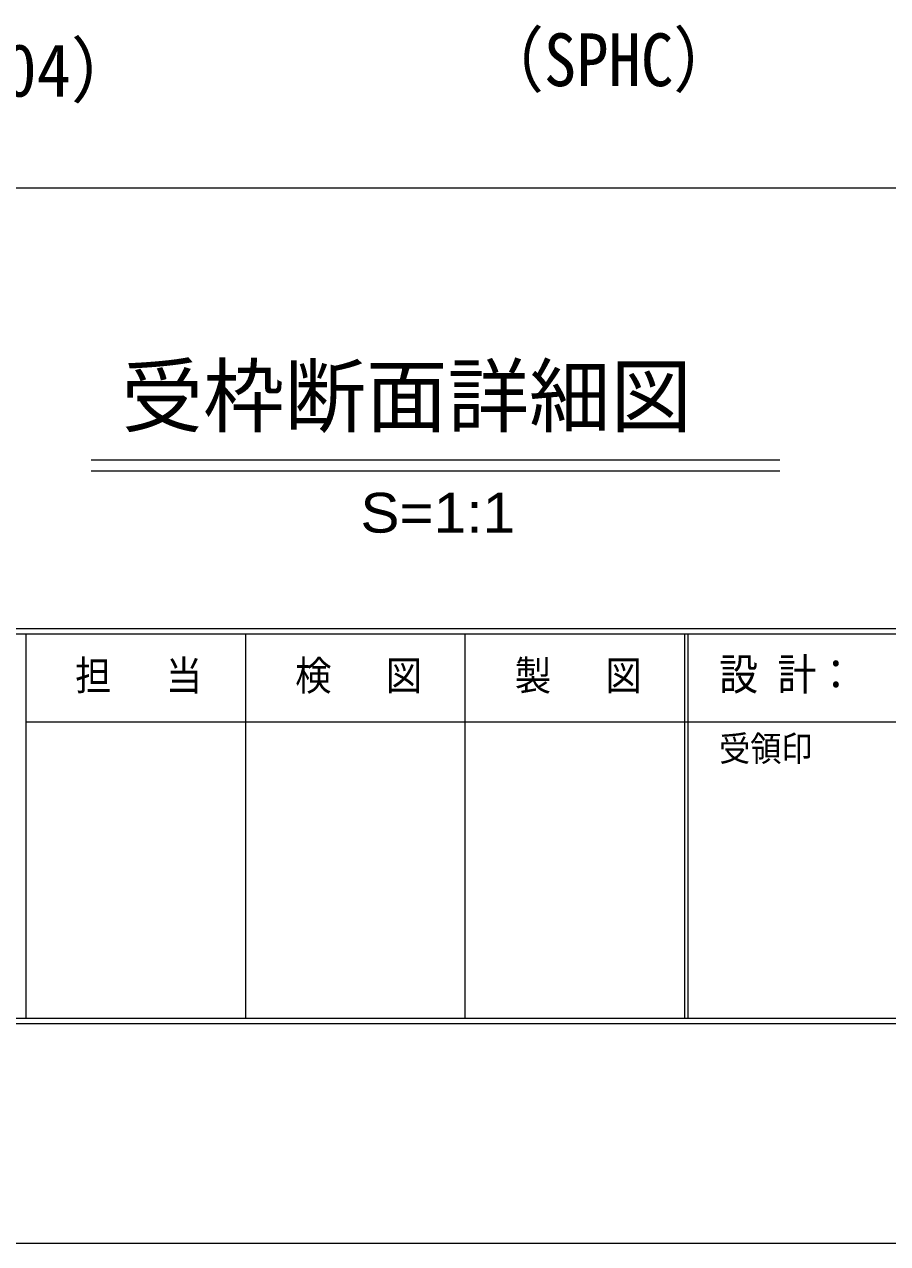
# Model space of a CAD drawing. Units: millimetres, scale not verified. Extents: x -1050 to 1050, y -742 to 742.
# Drawn here: x 115.9 to 312.4, y -742.5 to -464.9 of the extents above; entities that cross this region are included whole.
import ezdxf
from ezdxf.enums import TextEntityAlignment as Align

# ---------------------------------------------------------------- set-up
doc = ezdxf.new("R2010")
doc.units = ezdxf.units.MM
doc.header["$LTSCALE"] = 5
for name, color, linetype, lineweight in [('0-0_7-図\u3000枠', 4, 'Continuous', 9), ('0-1_寸法注釈', 2, 'Continuous', 9), ('0-5_DEFPOINTS', 134, 'Continuous', 9), ('0-8_アンカー', 7, 'Continuous', 9)]:
    doc.layers.add(name, color=color, linetype=linetype, lineweight=lineweight)
doc.styles.add('HG丸ｺﾞｼｯｸM-PRO', font='')
doc.styles.add('ＭＳ ゴシック', font='')
doc.styles.get('HG丸ｺﾞｼｯｸM-PRO').set_extended_font_data('HG丸ｺﾞｼｯｸM-PRO')
doc.styles.get('ＭＳ ゴシック').set_extended_font_data('MS Gothic')

# ---------------------------------------------------------------- blocks, each defined once
blk = doc.blocks.new('A$C6EB770D1')
at = {"layer": '0-8_アンカー'}
for p, q in [((130.257, 96.52), (45.237, 11.5)), ((138.388, 88.388), (130.257, 96.52)), ((138.388, 88.388), (53.368, 3.368)), ((0, 11.5), (45.237, 11.5)), ((0, 11.5), (0, 0)), ((0, 0), (45.237, 0))]:
    blk.add_line(p, q, dxfattribs=at)
blk.add_arc((45.237, 11.5), 11.5, 270, 315, dxfattribs=at)

msp = doc.modelspace()

# ---------------------------------------------------------------- linework, layer by layer
at = {"layer": '0-0_7-図\u3000枠'}
for p, q in [((998.75, -602.5), (-973.75, -602.5)), ((998.75, -603.75), (-973.75, -603.75)), ((116.25, -691.25), (116.25, -603.75)), ((166.25, -691.25), (166.25, -603.75)), ((216.25, -691.25), (216.25, -603.75)), ((266.25, -691.25), (266.25, -603.75)), ((267, -691.25), (267, -603.75)), ((640.5, -623.75), (116.25, -623.75)), ((1000, -692.5), (-975, -692.5)), ((998.75, -691.25), (-973.75, -691.25))]:
    msp.add_line(p, q, dxfattribs=at)
at = {"layer": '0-1_寸法注釈'}
for p, q in [((357.318, -502.197), (23.705, -502.197)), ((131.093, -564.048), (287.805, -564.048)), ((131.093, -564.048), (287.805, -564.048)), ((131.093, -566.548), (287.805, -566.548)), ((131.093, -566.548), (287.805, -566.548))]:
    msp.add_line(p, q, dxfattribs=at)
at = {"layer": '0-5_DEFPOINTS'}
msp.add_lwpolyline([(-1050, -742.5), (-1050, 742.5), (1050, 742.5), (1050, -742.5)], close=True, dxfattribs=at)

# ---------------------------------------------------------------- block references
at = {"layer": '0-8_アンカー', "rotation": 270}
msp.add_blockref('A$C6EB770D1', (273.93, -363.808), dxfattribs=at)

# ---------------------------------------------------------------- texts
at = {"layer": '0-0_7-図\u3000枠', "color": 5, "style": 'ＭＳ ゴシック', "width": 0.9}
for s, height, p in [('担   当', 6.735, (127.433, -618.562)), ('検   図', 6.735, (177.517, -618.562)), ('製   図', 6.735, (227.517, -618.562)), ('設 計：', 7.216, (274.038, -618.654)), ('受領印', 5.773, (274.038, -634.42))]:
    msp.add_text(s, height=height, dxfattribs=at).set_placement(p, align=Align.BOTTOM_LEFT)
at = {"layer": '0-1_寸法注釈', "color": 7}
for s, height, style, width, p in [('（SPHC）', 12.02, 'ＭＳ ゴシック', 0.9, (219.385, -482.594)), ('（SUS304）', 12.02, 'ＭＳ ゴシック', 0.95, (64.267, -484.979)), ('S=1:1', 9.062, 'HG丸ｺﾞｼｯｸM-PRO', 1.1, (192.374, -583.35))]:
    msp.add_text(s, height=height, dxfattribs=dict(at, style=style, width=width)).set_placement(p, align=Align.BOTTOM_LEFT)
at = {"layer": '0-1_寸法注釈', "color": 7, "style": 'HG丸ｺﾞｼｯｸM-PRO'}
msp.add_text('受枠断面詳細図', height=13.6, dxfattribs=at).set_placement((137.984, -560.423), align=Align.BOTTOM_LEFT)
msp.add_text('受枠断面詳細図', height=13.6, dxfattribs=at).set_placement((137.984, -560.423), align=Align.BOTTOM_LEFT)

doc.saveas('drawing.dxf')
